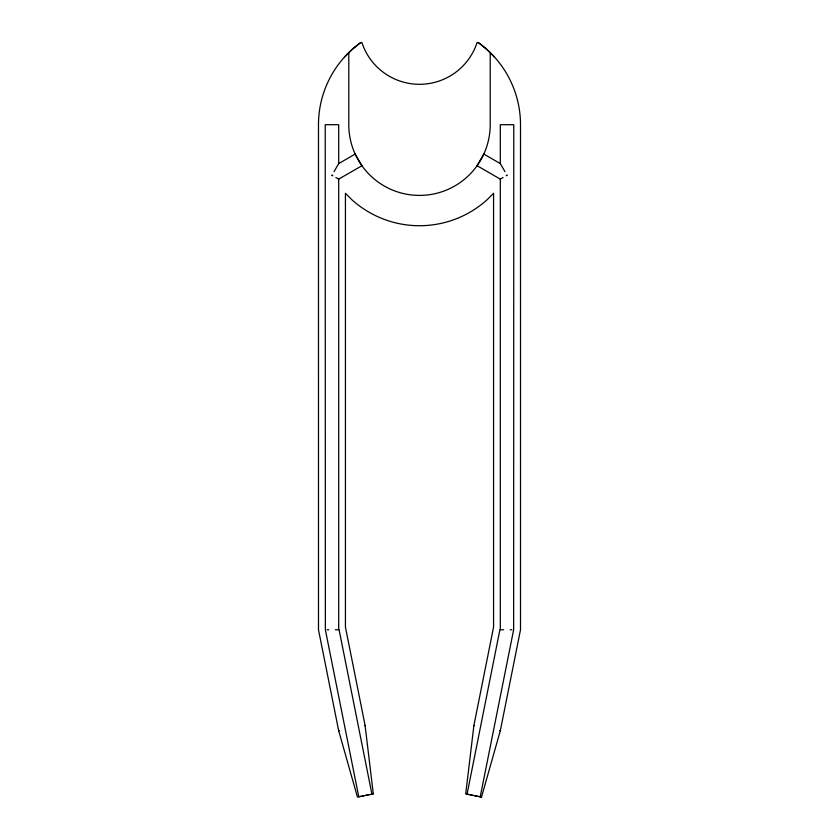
<?xml version="1.0" encoding="UTF-8"?>
<svg xmlns="http://www.w3.org/2000/svg" width="839" height="839" viewBox="0 0 839 839"><rect width="100%" height="100%" fill="white"/><g stroke="black" fill="none" stroke-linecap="round" stroke-linejoin="round"><path stroke-width="1.26" d="M369.789 794.585L373.292 793.883L365.101 725.483L345.427 627.09L345.427 193.285L351.908 199.776A101.016 101.016 0 0 0 487.092 199.776L493.573 193.285L493.573 627.09L473.899 725.483L465.708 793.883L467.743 794.292M467.071 794.155L499.908 629.753L503.673 629.753M480.233 796.788L513.636 629.774L513.772 124.707L500.306 124.707L500.306 163.584L504.963 171.649M480.097 796.756L481.513 797.04L500.306 730.769L520.505 629.753L520.505 124.707A101.016 101.016 0 0 0 478.87 42.988L477.139 42.432A60.607 60.607 0 0 1 361.861 42.432L360.13 42.988L351.908 49.648L344.43 57.125M483.725 154.187L484.093 153.474M334.058 171.607L338.694 163.584L355.201 154.051M477.076 165.692L500.306 179.137L503.085 177.543M476.699 166.269L483.799 154.051L500.306 163.584M335.915 177.543L338.694 179.137L361.934 165.723M360.13 42.988A101.016 101.016 0 0 0 318.484 124.707L318.495 629.753L338.694 730.769L339.344 730.633M365.028 725.494L364.462 725.609M358.767 796.788L325.364 629.774L325.228 124.707L338.694 124.707L338.694 163.584M373.25 793.893L372.233 794.093M338.694 730.769L357.445 797.05L360.948 796.347M359.48 796.641L360.067 796.526M360.707 796.4L367.01 795.131M363.329 795.875L363.99 795.739M367.409 795.057L370.02 794.533M362.06 796.127L362.679 796.001M366.056 795.33L368.594 794.816M371.929 794.155L339.092 629.753L335.327 629.753M327.126 629.774L328.794 629.774M510.206 629.774L511.874 629.774M473.972 725.494L474.538 725.609M499.656 730.633L500.306 730.769M467.596 794.26L469.211 794.585M474.465 795.634L468.98 794.533M472.263 795.194L470.333 794.806M474.329 795.603L478.293 796.4M478.052 796.347L481.555 797.05M479.352 796.61L480.873 796.914M467.354 794.208L468.288 794.397M475.01 795.739L475.671 795.875M475.283 795.792L476.856 796.106M478.87 42.988L487.092 49.648L494.57 57.125M361.567 165.147L362.301 166.269M361.661 165.293L355.327 154.303M354.907 153.474L355.474 154.575M500.306 179.137L500.306 629.753M490.207 52.763L490.207 124.707A70.707 70.707 0 0 1 419.5 195.414A70.707 70.707 0 0 1 348.793 124.707L348.793 52.763M338.694 179.137L338.694 629.753M506.997 175.173L506.337 175.655L506.997 175.173M332.663 175.655L332.003 175.173L332.663 175.655"/></g></svg>
